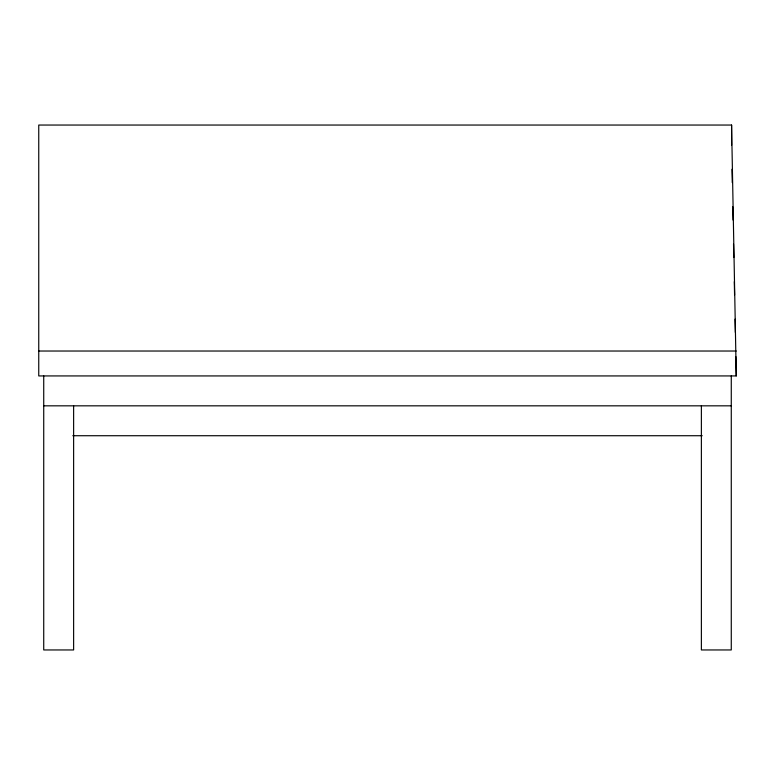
<?xml version="1.0" encoding="UTF-8"?>
<svg xmlns="http://www.w3.org/2000/svg" width="775" height="775" viewBox="0 0 775 775"><rect width="100%" height="100%" fill="white"/><g stroke="black" fill="none" stroke-linecap="round" stroke-linejoin="round"><path stroke-width="1.16" d="M731.581 125.046L38.75 125.046L38.75 375.933L736.25 375.933L731.581 125.046L731.581 145.206M38.75 351.027L736.25 351.027M43.729 405.829L731.271 405.829M72.782 435.724L702.218 435.724M731.978 169.289L732.259 182.58M732.753 206.751L733.034 220.042M733.528 244.212L733.799 257.513M734.303 281.674L734.574 294.975M735.078 319.135L735.349 332.436M735.853 356.607L736.25 375.933M731.271 375.933L731.271 649.954L701.375 649.954L701.375 405.829M73.625 405.829L73.625 649.954L43.729 649.954L43.729 375.933"/></g></svg>
